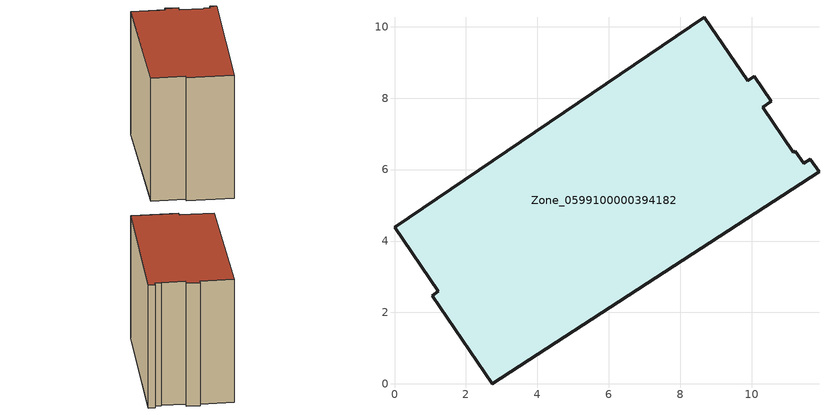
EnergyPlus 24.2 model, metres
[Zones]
Zone_0599100000394182
 floor ground (C_G): 10.06,8.61 10.54,7.91 10.3,7.75 11.16,6.48 11.22,6.52 11.46,6.17 11.64,6.29 11.88,5.94 2.74,0 1.05,2.47 1.23,2.59 0,4.38 8.67,10.27 9.88,8.49 z0
 wall outside (C_F): 11.88,5.94 11.64,6.29 11.46,6.17 11.22,6.52 11.16,6.48 10.3,7.75 10.54,7.91 10.06,8.61 9.88,8.49 8.67,10.27 0,4.38 1.23,2.59 1.05,2.47 2.74,0 11.88,5.94 z0:8.24
 roof outside (C_R): 10.3,7.75 10.54,7.91 10.06,8.61 9.88,8.49 8.67,10.27 0,4.38 1.23,2.59 1.05,2.47 2.74,0 11.88,5.94 11.64,6.29 11.46,6.17 11.22,6.52 11.16,6.48 z8.24
[BUILDING]
Pand.0599100000394182: North Axis=0; Terrain=City; Loads Convergence Tolerance Value=0.04; Temperature Convergence Tolerance Value=0.4; Solar Distribution=FullExterior; Maximum Number of Warmup Days=25; Minimum Number of Warmup Days=1
[Site:Location]
Rotterdam.The.Hague.AP_ZH_NLD Design_Conditions: Latitude=51.96; Longitude=4.45; Time Zone=1; Elevation=-4.5
[SITE:GROUNDTEMPERATURE:BUILDINGSURFACE]
18, 18, 18, 18, 18, 18, 18, 18, 18, 18, 18, 18
[MATERIAL] Thermal Absorptance=0.9; Solar Absorptance=0.7; Visible Absorptance=0.7
Name | Roughness | Thickness | Conductivity | Density | Specific Heat
G.TI.1992-2005 | MediumSmooth | 0.15 | 0.06 | 540 | 1210
F.TI.1992-2005 | Rough | 0.3 | 0.12 | 1920 | 840
R.TI.1992-2005 | MediumRough | 0.2 | 0.08 | 1500 | 1000
[CONSTRUCTION]
C_G: G.TI.1992-2005
C_F: F.TI.1992-2005
C_R: R.TI.1992-2005
[ZONE]
Zone_0599100000394182: Type=1; Multiplier=1; Ceiling Height=Autocalculate; Volume=Autocalculate; Floor Area=autocalculate; Part of Total Floor Area=Yes
[ZONEINFILTRATION:DESIGNFLOWRATE]
Infil_Zone_0599100000394182: Zone or ZoneList or Space or SpaceList=Zone_0599100000394182; Schedule=AlwaysOn; Design Flow Rate Calculation Method=Flow/Area; Flow Rate per Floor Area=0.0015; Constant Term Coefficient=1; Temperature Term Coefficient=0; Velocity Term Coefficient=0; Velocity Squared Term Coefficient=0
[HVACTEMPLATE:ZONE:IDEALLOADSAIRSYSTEM]
Zone_0599100000394182: Maximum Heating Supply Air Temperature=50; Minimum Cooling Supply Air Temperature=13; Maximum Heating Supply Air Humidity Ratio=0.0156; Minimum Cooling Supply Air Humidity Ratio=0.0077; Heating Limit=NoLimit; Cooling Limit=NoLimit; Dehumidification Control Type=ConstantSensibleHeatRatio; Cooling Sensible Heat Ratio=0.7; Dehumidification Setpoint=60; Humidification Control Type=None; Humidification Setpoint=30; Outdoor Air Method=None; Outdoor Air Flow Rate per Person=0.00944; Outdoor Air Flow Rate per Zone Floor Area=0; Outdoor Air Flow Rate per Zone=0; Demand Controlled Ventilation Type=None; Outdoor Air Economizer Type=NoEconomizer; Heat Recovery Type=None; Sensible Heat Recovery Effectiveness=0.7; Latent Heat Recovery Effectiveness=0.65
[ZONECONTROL:THERMOSTAT]
ThermostatControl_Zone_0599100000394182: Zone or ZoneList=Zone_0599100000394182; Control Type Schedule=DualSetpointControlType; Control 1=Thermostat_Zone_0599100000394182; Temperature Difference Between Cutout And Setpoint=0
[THERMOSTATSETPOINT:DUALSETPOINT]
Thermostat_Zone_0599100000394182: Heating Setpoint Temperature Schedule=HeatingSetpoint_Zone_0599100000394182; Cooling Setpoint Temperature Schedule=CoolingSetpoint_Zone_0599100000394182
[SCHEDULE:COMPACT]
HeatingSetpoint_Zone_0599100000394182: Through: 12/31, For: AllDays, Until: 24:00, 21
CoolingSetpoint_Zone_0599100000394182: Through: 12/31, For: AllDays, Until: 24:00, 24
DualSetpointControlType: Through: 12/31, For: AllDays, Until: 24:00, 4
AlwaysOn: Through: 12/31, For: AllDays, Until: 24:00, 1
